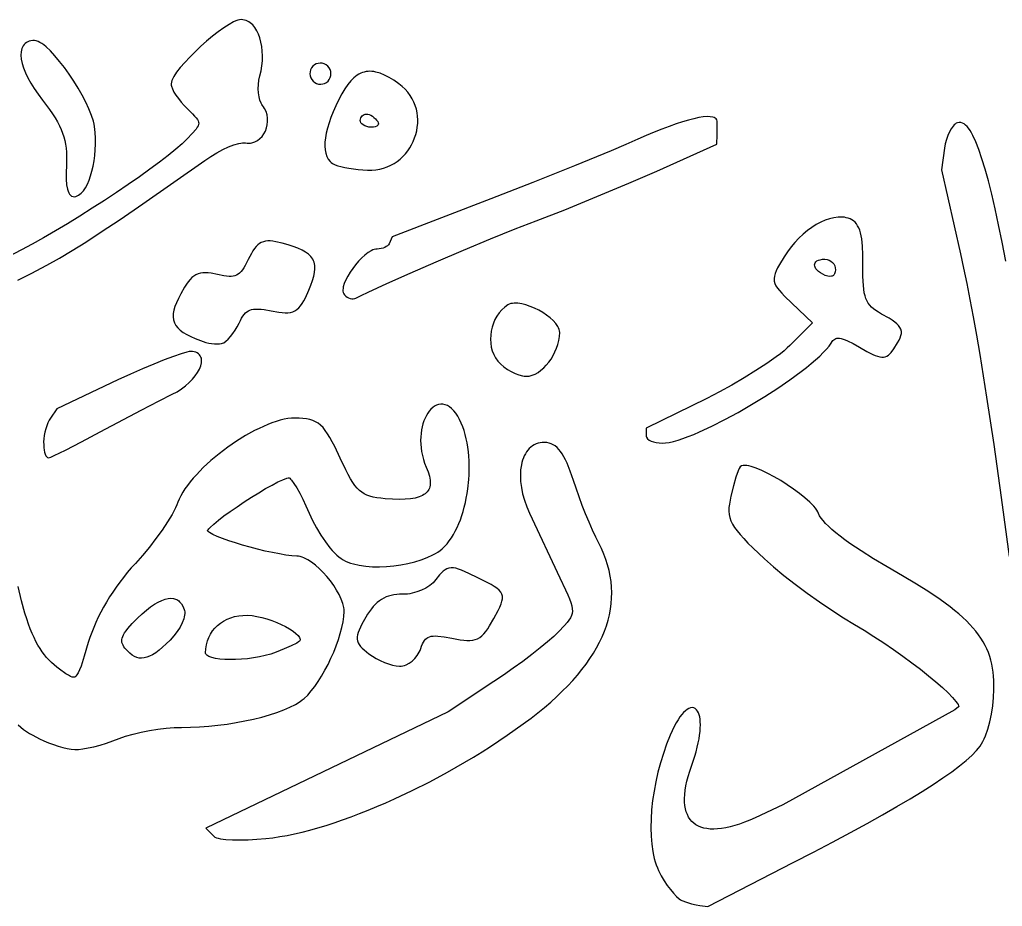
# Model space of a CAD drawing. Extents: x -592 to 638, y 287 to 852.
# Drawn here: x -27.4 to 36.8, y 496.9 to 554.8 of the extents above; entities that cross this region are included whole.
import ezdxf

# ---------------------------------------------------------------- set-up
doc = ezdxf.new("R2010")
doc.units = 0
doc.layers.add('COUCHE_1', color=18, linetype='CONTINUOUS')

msp = doc.modelspace()

# ---------------------------------------------------------------- linework, layer by layer
at = {"layer": 'COUCHE_1'}
for points in [[(-27.479, 537.764), (-26.612, 538.206), (-25.604, 538.747), (-24.772, 539.211), (-23.946, 539.697), (-23.057, 540.25), (-22.037, 540.914), (-20.818, 541.735), (-19.332, 542.758), (-15.289, 545.589), (-14.899, 545.848), (-14.502, 546.083), (-14.109, 546.289), (-13.731, 546.462), (-13.381, 546.597), (-13.069, 546.689), (-12.934, 546.717), (-12.814, 546.734), (-12.711, 546.737), (-12.622, 546.729), (-12.52, 546.714), (-12.413, 546.71), (-12.309, 546.716), (-12.206, 546.733), (-12.016, 546.792), (-11.84, 546.885), (-11.682, 547.007), (-11.543, 547.154), (-11.425, 547.321), (-11.328, 547.505), (-11.254, 547.702), (-11.204, 547.91), (-11.181, 548.124), (-11.185, 548.342), (-11.218, 548.559), (-11.282, 548.773), (-11.379, 548.977), (-11.442, 549.077), (-11.509, 549.168), (-11.559, 549.24), (-11.603, 549.317), (-11.68, 549.512), (-11.738, 549.74), (-11.774, 549.995), (-11.788, 550.267), (-11.779, 550.548), (-11.745, 550.829), (-11.686, 551.105), (-11.609, 551.434), (-11.555, 551.766), (-11.525, 552.094), (-11.516, 552.415), (-11.529, 552.727), (-11.562, 553.027), (-11.615, 553.312), (-11.687, 553.58), (-11.777, 553.828), (-11.885, 554.055), (-12.012, 554.256), (-12.155, 554.43), (-12.315, 554.572), (-12.403, 554.632), (-12.495, 554.682), (-12.59, 554.722), (-12.689, 554.751), (-12.791, 554.77), (-12.899, 554.778), (-13.008, 554.768), (-13.128, 554.739), (-13.257, 554.693), (-13.398, 554.631), (-13.702, 554.465), (-14.039, 554.249), (-14.401, 553.989), (-14.778, 553.695), (-15.162, 553.374), (-15.545, 553.035), (-15.917, 552.685), (-16.269, 552.334), (-16.593, 551.988), (-16.88, 551.655), (-17.121, 551.344), (-17.307, 551.062), (-17.378, 550.931), (-17.431, 550.809), (-17.466, 550.695), (-17.48, 550.589), (-17.475, 550.509), (-17.457, 550.425), (-17.393, 550.249), (-17.294, 550.052), (-17.165, 549.84), (-17.008, 549.618), (-16.829, 549.392), (-16.631, 549.167), (-16.42, 548.952), (-16.081, 548.621), (-15.95, 548.485), (-15.846, 548.365), (-15.767, 548.26), (-15.714, 548.167), (-15.685, 548.085), (-15.677, 548.01), (-15.687, 547.933), (-15.718, 547.846), (-15.774, 547.746), (-15.855, 547.633), (-16.098, 547.351), (-16.442, 546.99), (-16.765, 546.678), (-17.179, 546.318), (-17.674, 545.915), (-18.241, 545.477), (-18.871, 545.01), (-19.554, 544.52), (-20.28, 544.014), (-21.041, 543.497), (-21.827, 542.977), (-22.629, 542.458), (-23.438, 541.948), (-24.244, 541.452), (-25.038, 540.977), (-25.811, 540.53), (-26.553, 540.115), (-27.256, 539.74), (-30.182, 538.219)], [(37.017, 539.002), (36.774, 540.239), (36.539, 541.381), (36.31, 542.428), (36.088, 543.382), (35.871, 544.244), (35.661, 545.014), (35.455, 545.695), (35.255, 546.287), (35.059, 546.792), (34.866, 547.209), (34.77, 547.388), (34.675, 547.544), (34.58, 547.681), (34.484, 547.797), (34.386, 547.893), (34.286, 547.969), (34.182, 548.024), (34.075, 548.055), (33.965, 548.061), (33.858, 548.04), (33.779, 548.007), (33.704, 547.959), (33.634, 547.9), (33.565, 547.828), (33.44, 547.658), (33.323, 547.451), (33.219, 547.214), (33.13, 546.954), (33.058, 546.675), (33.007, 546.387), (32.816, 544.978), (34.052, 539.486), (34.257, 538.549), (34.463, 537.553), (34.671, 536.494), (34.881, 535.369), (35.094, 534.173), (35.31, 532.905), (35.754, 530.134), (36.218, 527.029), (36.706, 523.562), (37.222, 519.708)], [(-27.476, 508.719), (-27.301, 508.568), (-27.118, 508.426), (-26.926, 508.291), (-26.726, 508.163), (-26.516, 508.041), (-26.07, 507.808), (-25.782, 507.677), (-25.477, 507.553), (-25.163, 507.439), (-24.85, 507.337), (-24.545, 507.25), (-24.259, 507.182), (-23.999, 507.133), (-23.772, 507.109), (-23.532, 507.115), (-23.236, 507.151), (-22.893, 507.213), (-22.516, 507.3), (-22.113, 507.408), (-21.698, 507.534), (-21.281, 507.675), (-20.876, 507.827), (-20.45, 507.979), (-19.969, 508.119), (-19.446, 508.246), (-18.898, 508.355), (-18.344, 508.445), (-17.8, 508.511), (-17.283, 508.551), (-16.808, 508.562), (-16.225, 508.566), (-15.629, 508.591), (-15.027, 508.634), (-14.425, 508.696), (-13.827, 508.774), (-13.237, 508.868), (-12.66, 508.977), (-12.101, 509.099), (-11.563, 509.234), (-11.052, 509.38), (-10.572, 509.537), (-10.128, 509.704), (-9.724, 509.879), (-9.364, 510.062), (-9.054, 510.251), (-8.917, 510.35), (-8.794, 510.45), (-8.563, 510.674), (-8.331, 510.936), (-8.102, 511.233), (-7.875, 511.56), (-7.655, 511.912), (-7.441, 512.285), (-7.238, 512.673), (-7.046, 513.073), (-6.868, 513.48), (-6.705, 513.889), (-6.561, 514.295), (-6.437, 514.694), (-6.336, 515.081), (-6.259, 515.452), (-6.209, 515.803), (-6.188, 516.129), (-6.192, 516.255), (-6.208, 516.387), (-6.272, 516.656), (-6.374, 516.94), (-6.51, 517.233), (-6.675, 517.53), (-6.865, 517.827), (-7.077, 518.119), (-7.305, 518.402), (-7.547, 518.671), (-7.797, 518.921), (-8.052, 519.147), (-8.309, 519.345), (-8.563, 519.51), (-8.81, 519.636), (-8.933, 519.684), (-9.052, 519.719), (-9.169, 519.742), (-9.278, 519.751), (-9.605, 519.77), (-9.983, 519.815), (-10.406, 519.883), (-10.862, 519.971), (-11.343, 520.076), (-11.836, 520.195), (-12.331, 520.325), (-12.818, 520.463), (-13.286, 520.606), (-13.724, 520.75), (-14.123, 520.893), (-14.471, 521.031), (-14.756, 521.161), (-14.969, 521.278), (-15.04, 521.328), (-15.087, 521.37), (-15.105, 521.394), (-15.101, 521.409), (-15.072, 521.46), (-15.014, 521.533), (-14.933, 521.621), (-14.702, 521.835), (-14.398, 522.086), (-14.034, 522.365), (-13.623, 522.664), (-13.178, 522.973), (-12.711, 523.285), (-12.236, 523.591), (-11.765, 523.882), (-11.311, 524.151), (-10.887, 524.388), (-10.505, 524.586), (-10.181, 524.736), (-9.927, 524.829), (-9.838, 524.851), (-9.783, 524.856), (-9.77, 524.852), (-9.735, 524.829), (-9.681, 524.779), (-9.617, 524.706), (-9.462, 524.494), (-9.284, 524.21), (-9.089, 523.864), (-8.884, 523.466), (-8.676, 523.027), (-8.467, 522.555), (-8.242, 522.065), (-7.984, 521.58), (-7.703, 521.115), (-7.409, 520.682), (-7.109, 520.292), (-6.96, 520.117), (-6.812, 519.957), (-6.667, 519.814), (-6.525, 519.689), (-6.387, 519.583), (-6.255, 519.5), (-6.101, 519.422), (-5.938, 519.352), (-5.765, 519.29), (-5.582, 519.235), (-5.194, 519.147), (-4.777, 519.086), (-4.338, 519.053), (-3.882, 519.044), (-3.417, 519.061), (-2.948, 519.102), (-2.481, 519.167), (-2.022, 519.254), (-1.578, 519.363), (-1.154, 519.494), (-0.757, 519.646), (-0.394, 519.818), (-0.224, 519.913), (-0.067, 520.012), (0.08, 520.117), (0.215, 520.227), (0.376, 520.38), (0.531, 520.55), (0.677, 520.736), (0.817, 520.936), (0.949, 521.15), (1.073, 521.377), (1.19, 521.615), (1.299, 521.865), (1.401, 522.124), (1.494, 522.392), (1.58, 522.668), (1.658, 522.951), (1.728, 523.24), (1.789, 523.534), (1.843, 523.833), (1.888, 524.136), (1.952, 524.745), (1.97, 525.052), (1.98, 525.359), (1.981, 525.663), (1.973, 525.966), (1.955, 526.265), (1.928, 526.561), (1.891, 526.851), (1.845, 527.135), (1.788, 527.413), (1.722, 527.682), (1.645, 527.943), (1.557, 528.194), (1.459, 528.435), (1.35, 528.664), (1.227, 528.886), (1.099, 529.078), (0.967, 529.242), (0.832, 529.379), (0.693, 529.488), (0.552, 529.571), (0.409, 529.627), (0.265, 529.657), (0.122, 529.661), (-0.018, 529.639), (-0.153, 529.594), (-0.282, 529.527), (-0.405, 529.441), (-0.52, 529.336), (-0.627, 529.214), (-0.727, 529.077), (-0.818, 528.925), (-0.901, 528.76), (-0.975, 528.582), (-1.039, 528.392), (-1.093, 528.191), (-1.136, 527.981), (-1.168, 527.762), (-1.187, 527.535), (-1.194, 527.301), (-1.187, 527.061), (-1.166, 526.817), (-1.131, 526.568), (-1.08, 526.317), (-1.013, 526.064), (-0.929, 525.81), (-0.828, 525.56), (-0.705, 525.246), (-0.621, 524.962), (-0.576, 524.705), (-0.567, 524.589), (-0.568, 524.478), (-0.578, 524.375), (-0.596, 524.278), (-0.623, 524.188), (-0.659, 524.104), (-0.704, 524.025), (-0.758, 523.952), (-0.821, 523.883), (-0.893, 523.819), (-0.976, 523.76), (-1.069, 523.706), (-1.173, 523.656), (-1.286, 523.612), (-1.55, 523.537), (-1.856, 523.484), (-2.205, 523.453), (-2.597, 523.444), (-3.032, 523.457), (-3.512, 523.492), (-3.801, 523.522), (-4.062, 523.558), (-4.297, 523.602), (-4.509, 523.658), (-4.7, 523.726), (-4.875, 523.809), (-5.036, 523.911), (-5.189, 524.033), (-5.336, 524.18), (-5.481, 524.355), (-5.625, 524.56), (-5.773, 524.799), (-5.925, 525.073), (-6.086, 525.386), (-6.442, 526.139), (-6.8, 526.896), (-6.962, 527.214), (-7.116, 527.494), (-7.266, 527.739), (-7.414, 527.951), (-7.564, 528.134), (-7.719, 528.288), (-7.881, 528.416), (-8.054, 528.52), (-8.238, 528.601), (-8.435, 528.662), (-8.647, 528.704), (-8.878, 528.733), (-9.128, 528.749), (-9.405, 528.757), (-9.627, 528.751), (-9.862, 528.725), (-10.107, 528.68), (-10.362, 528.619), (-10.626, 528.541), (-10.896, 528.448), (-11.173, 528.341), (-11.456, 528.219), (-11.743, 528.085), (-12.034, 527.938), (-12.62, 527.612), (-13.206, 527.247), (-13.785, 526.849), (-14.345, 526.426), (-14.88, 525.982), (-15.378, 525.526), (-15.612, 525.294), (-15.834, 525.061), (-16.042, 524.829), (-16.236, 524.597), (-16.415, 524.366), (-16.577, 524.137), (-16.721, 523.91), (-16.847, 523.687), (-16.953, 523.468), (-17.035, 523.257), (-17.101, 523.086), (-17.187, 522.897), (-17.418, 522.464), (-17.717, 521.974), (-18.071, 521.445), (-18.47, 520.893), (-18.901, 520.335), (-19.354, 519.788), (-19.817, 519.267), (-20.083, 518.97), (-20.343, 518.667), (-20.593, 518.357), (-20.835, 518.042), (-21.067, 517.723), (-21.289, 517.4), (-21.501, 517.074), (-21.703, 516.745), (-21.893, 516.414), (-22.072, 516.081), (-22.239, 515.748), (-22.395, 515.415), (-22.537, 515.082), (-22.667, 514.751), (-22.784, 514.421), (-22.887, 514.094), (-23.151, 513.207), (-23.363, 512.555), (-23.457, 512.313), (-23.544, 512.123), (-23.628, 511.985), (-23.708, 511.894), (-23.742, 511.868), (-23.777, 511.849), (-23.812, 511.838), (-23.845, 511.834), (-23.939, 511.844), (-24.052, 511.885), (-24.191, 511.959), (-24.353, 512.063), (-24.759, 512.354), (-24.943, 512.494), (-25.12, 512.64), (-25.289, 512.792), (-25.451, 512.953), (-25.607, 513.123), (-25.757, 513.303), (-25.901, 513.496), (-26.04, 513.703), (-26.175, 513.925), (-26.305, 514.163), (-26.432, 514.42), (-26.555, 514.695), (-26.675, 514.992), (-26.792, 515.31), (-26.907, 515.653), (-27.02, 516.019), (-27.241, 516.833), (-27.459, 517.761)]]:
    msp.add_lwpolyline(points, dxfattribs=at)
for points in [[(-26.164, 553.355), (-26.282, 553.394), (-26.392, 553.409), (-26.518, 553.406), (-26.632, 553.391), (-26.739, 553.366), (-26.837, 553.329), (-26.927, 553.281), (-27.007, 553.223), (-27.077, 553.154), (-27.138, 553.076), (-27.187, 552.989), (-27.226, 552.895), (-27.255, 552.794), (-27.274, 552.684), (-27.285, 552.454), (-27.26, 552.198), (-27.201, 551.922), (-27.108, 551.625), (-26.984, 551.311), (-26.827, 550.98), (-26.639, 550.634), (-26.419, 550.275), (-26.168, 549.906), (-25.888, 549.529), (-25.427, 548.912), (-25.232, 548.63), (-25.058, 548.36), (-24.905, 548.102), (-24.772, 547.852), (-24.658, 547.608), (-24.562, 547.368), (-24.482, 547.129), (-24.418, 546.889), (-24.369, 546.644), (-24.334, 546.393), (-24.312, 546.132), (-24.302, 545.859), (-24.304, 545.572), (-24.316, 545.266), (-24.334, 544.776), (-24.329, 544.352), (-24.3, 543.994), (-24.248, 543.705), (-24.211, 543.582), (-24.167, 543.476), (-24.114, 543.385), (-24.051, 543.31), (-23.974, 543.254), (-23.886, 543.222), (-23.791, 543.216), (-23.698, 543.234), (-23.606, 543.27), (-23.52, 543.317), (-23.437, 543.375), (-23.357, 543.444), (-23.21, 543.607), (-23.074, 543.805), (-22.949, 544.035), (-22.837, 544.293), (-22.737, 544.577), (-22.649, 544.883), (-22.574, 545.21), (-22.514, 545.553), (-22.468, 545.909), (-22.438, 546.277), (-22.424, 546.652), (-22.427, 547.031), (-22.447, 547.413), (-22.487, 547.793), (-22.515, 547.961), (-22.558, 548.142), (-22.679, 548.527), (-22.846, 548.945), (-23.051, 549.386), (-23.289, 549.843), (-23.553, 550.306), (-23.838, 550.767), (-24.138, 551.218), (-24.446, 551.65), (-24.758, 552.053), (-25.066, 552.42), (-25.365, 552.742), (-25.649, 553.01), (-25.786, 553.123), (-25.917, 553.218), (-26.043, 553.296)], [(-7.486, 551.895), (-7.617, 551.93), (-7.75, 551.94), (-7.882, 551.924), (-8.008, 551.884), (-8.125, 551.819), (-8.229, 551.732), (-8.315, 551.623), (-8.378, 551.499), (-8.414, 551.368), (-8.424, 551.234), (-8.408, 551.103), (-8.367, 550.977), (-8.303, 550.86), (-8.216, 550.756), (-8.107, 550.669), (-7.982, 550.606), (-7.851, 550.57), (-7.718, 550.561), (-7.587, 550.577), (-7.46, 550.617), (-7.343, 550.681), (-7.239, 550.769), (-7.153, 550.878), (-7.09, 551.002), (-7.054, 551.133), (-7.044, 551.266), (-7.06, 551.398), (-7.101, 551.524), (-7.165, 551.641), (-7.252, 551.745), (-7.362, 551.832)], [(-4.241, 551.384), (-4.371, 551.399), (-4.499, 551.404), (-4.625, 551.399), (-4.749, 551.383), (-4.87, 551.357), (-4.988, 551.321), (-5.104, 551.274), (-5.217, 551.216), (-5.328, 551.149), (-5.437, 551.072), (-5.544, 550.983), (-5.749, 550.78), (-5.949, 550.536), (-6.144, 550.252), (-6.337, 549.929), (-6.528, 549.565), (-6.723, 549.157), (-6.895, 548.765), (-7.044, 548.389), (-7.17, 548.031), (-7.272, 547.69), (-7.351, 547.368), (-7.407, 547.065), (-7.438, 546.781), (-7.446, 546.517), (-7.429, 546.273), (-7.387, 546.05), (-7.319, 545.848), (-7.224, 545.67), (-7.103, 545.52), (-7.029, 545.452), (-6.951, 545.393), (-6.866, 545.342), (-6.775, 545.298), (-6.605, 545.238), (-6.393, 545.181), (-6.146, 545.127), (-5.871, 545.077), (-5.275, 544.996), (-4.967, 544.967), (-4.664, 544.948), (-4.386, 544.947), (-4.116, 544.969), (-3.856, 545.013), (-3.606, 545.078), (-3.367, 545.162), (-3.139, 545.266), (-2.923, 545.386), (-2.719, 545.522), (-2.528, 545.674), (-2.351, 545.839), (-2.186, 546.016), (-2.036, 546.205), (-1.9, 546.404), (-1.779, 546.612), (-1.673, 546.828), (-1.583, 547.051), (-1.508, 547.279), (-1.45, 547.511), (-1.409, 547.747), (-1.385, 547.985), (-1.379, 548.225), (-1.391, 548.464), (-1.421, 548.702), (-1.471, 548.937), (-1.54, 549.169), (-1.629, 549.396), (-1.739, 549.617), (-1.869, 549.831), (-2.021, 550.036), (-2.194, 550.231), (-2.389, 550.415), (-2.605, 550.587), (-2.936, 550.815), (-3.25, 551.007), (-3.549, 551.161), (-3.834, 551.279), (-4.106, 551.358)], [(-4.709, 547.794), (-4.834, 547.841), (-4.941, 547.9), (-5.026, 547.968), (-5.087, 548.041), (-5.122, 548.116), (-5.133, 548.196), (-5.123, 548.28), (-5.098, 548.36), (-5.06, 548.433), (-5.009, 548.496), (-4.949, 548.547), (-4.881, 548.585), (-4.807, 548.608), (-4.728, 548.615), (-4.64, 548.605), (-4.543, 548.576), (-4.44, 548.53), (-4.336, 548.469), (-4.237, 548.395), (-4.144, 548.311), (-4.063, 548.219), (-3.997, 548.124), (-3.96, 548.039), (-3.952, 547.972), (-3.966, 547.918), (-4, 547.869), (-4.061, 547.822), (-4.151, 547.784), (-4.27, 547.759), (-4.415, 547.751), (-4.568, 547.764)], [(-5.792, 536.577), (-5.693, 536.556), (-5.594, 536.55), (-5.498, 536.563), (-5.415, 536.595), (-5.07, 536.771), (-4.614, 536.991), (-3.402, 537.548), (-1.886, 538.22), (-0.178, 538.961), (1.611, 539.721), (3.37, 540.453), (4.987, 541.109), (6.353, 541.643), (8.211, 542.368), (10.315, 543.222), (12.405, 544.098), (14.224, 544.889), (18.152, 546.644), (18.162, 547.259), (18.176, 548.081), (18.169, 548.155), (18.143, 548.227), (18.1, 548.291), (18.042, 548.342), (17.974, 548.381), (17.894, 548.41), (17.719, 548.441), (17.504, 548.444), (17.254, 548.422), (16.968, 548.377), (16.646, 548.307), (16.291, 548.215), (15.903, 548.101), (15.484, 547.964), (15.035, 547.806), (14.559, 547.626), (14.057, 547.426), (13.531, 547.206), (12.983, 546.965), (12.209, 546.627), (11.236, 546.215), (8.844, 545.23), (6.123, 544.14), (3.386, 543.07), (-3.05, 540.592), (-3.247, 540.147), (-3.289, 540.079), (-3.35, 540.016), (-3.433, 539.956), (-3.533, 539.902), (-3.647, 539.857), (-3.77, 539.824), (-3.899, 539.804), (-4.037, 539.798), (-4.125, 539.791), (-4.223, 539.77), (-4.321, 539.735), (-4.422, 539.688), (-4.624, 539.566), (-4.83, 539.407), (-5.038, 539.218), (-5.242, 539.005), (-5.44, 538.773), (-5.626, 538.53), (-5.797, 538.281), (-5.949, 538.031), (-6.077, 537.787), (-6.176, 537.552), (-6.241, 537.335), (-6.26, 537.231), (-6.269, 537.132), (-6.265, 537.039), (-6.247, 536.95), (-6.213, 536.868), (-6.161, 536.8), (-6.076, 536.723), (-5.986, 536.661), (-5.891, 536.612)], [(13.539, 528.094), (13.529, 527.63), (13.535, 527.572), (13.557, 527.507), (13.629, 527.409), (13.734, 527.326), (13.865, 527.257), (14.017, 527.202), (14.189, 527.161), (14.378, 527.133), (14.58, 527.121), (14.797, 527.132), (15.042, 527.169), (15.315, 527.231), (15.612, 527.315), (15.933, 527.422), (16.275, 527.548), (16.637, 527.693), (17.016, 527.857), (17.817, 528.23), (18.662, 528.659), (19.533, 529.132), (20.411, 529.639), (21.28, 530.169), (22.122, 530.712), (22.918, 531.257), (23.651, 531.794), (23.989, 532.056), (24.305, 532.313), (24.596, 532.562), (24.86, 532.803), (25.096, 533.034), (25.3, 533.255), (25.472, 533.465), (25.607, 533.659), (25.668, 533.75), (25.727, 533.821), (25.787, 533.878), (25.849, 533.92), (25.915, 533.95), (25.987, 533.969), (26.069, 533.976), (26.163, 533.97), (26.271, 533.951), (26.393, 533.917), (26.53, 533.867), (26.682, 533.803), (27.038, 533.625), (27.468, 533.383), (27.939, 533.114), (28.323, 532.917), (28.489, 532.845), (28.64, 532.791), (28.778, 532.754), (28.908, 532.736), (29.029, 532.738), (29.144, 532.761), (29.25, 532.805), (29.349, 532.867), (29.44, 532.947), (29.528, 533.043), (29.699, 533.276), (29.947, 533.667), (30.042, 533.837), (30.115, 533.995), (30.166, 534.143), (30.192, 534.285), (30.191, 534.423), (30.16, 534.555), (30.099, 534.681), (30.011, 534.8), (29.896, 534.915), (29.754, 535.03), (29.585, 535.148), (29.388, 535.273), (28.905, 535.551), (28.707, 535.666), (28.533, 535.778), (28.379, 535.891), (28.246, 536.007), (28.131, 536.129), (28.032, 536.26), (27.948, 536.402), (27.878, 536.561), (27.819, 536.739), (27.772, 536.94), (27.736, 537.166), (27.709, 537.42), (27.692, 537.705), (27.682, 538.022), (27.684, 538.77), (27.683, 539.419), (27.658, 539.978), (27.635, 540.227), (27.605, 540.456), (27.568, 540.664), (27.523, 540.854), (27.47, 541.027), (27.409, 541.182), (27.338, 541.321), (27.258, 541.443), (27.168, 541.549), (27.068, 541.639), (26.958, 541.713), (26.84, 541.77), (26.719, 541.813), (26.595, 541.845), (26.468, 541.868), (26.336, 541.882), (26.069, 541.881), (25.792, 541.846), (25.507, 541.777), (25.218, 541.678), (24.927, 541.549), (24.635, 541.393), (24.344, 541.209), (24.057, 541), (23.776, 540.767), (23.502, 540.511), (23.239, 540.234), (22.989, 539.937), (22.753, 539.621), (22.535, 539.288), (22.231, 538.783), (22.112, 538.57), (22.017, 538.377), (21.945, 538.199), (21.899, 538.031), (21.88, 537.868), (21.891, 537.71), (21.932, 537.555), (22.003, 537.402), (22.102, 537.246), (22.23, 537.084), (22.385, 536.911), (22.57, 536.72), (23.032, 536.272), (24.379, 534.982), (22.915, 533.504), (22.741, 533.339), (22.533, 533.158), (22.292, 532.964), (22.021, 532.759), (21.402, 532.319), (20.699, 531.856), (19.935, 531.382), (19.132, 530.913), (18.312, 530.463), (17.499, 530.046)], [(-10.649, 540.276), (-10.837, 540.306), (-11.009, 540.323), (-11.169, 540.325), (-11.319, 540.31), (-11.46, 540.277), (-11.592, 540.226), (-11.715, 540.155), (-11.829, 540.065), (-11.937, 539.956), (-12.04, 539.828), (-12.14, 539.681), (-12.239, 539.513), (-12.441, 539.118), (-12.639, 538.731), (-12.732, 538.574), (-12.825, 538.439), (-12.917, 538.325), (-13.01, 538.231), (-13.106, 538.156), (-13.206, 538.097), (-13.312, 538.054), (-13.429, 538.025), (-13.557, 538.009), (-13.7, 538.007), (-13.86, 538.018), (-14.035, 538.041), (-14.45, 538.126), (-14.877, 538.213), (-15.07, 538.237), (-15.248, 538.248), (-15.415, 538.242), (-15.572, 538.219), (-15.72, 538.177), (-15.861, 538.115), (-15.993, 538.033), (-16.119, 537.93), (-16.241, 537.807), (-16.36, 537.664), (-16.478, 537.499), (-16.599, 537.31), (-16.853, 536.863), (-17.005, 536.568), (-17.131, 536.294), (-17.229, 536.04), (-17.3, 535.802), (-17.34, 535.58), (-17.35, 535.37), (-17.326, 535.171), (-17.267, 534.985), (-17.173, 534.811), (-17.045, 534.649), (-16.884, 534.498), (-16.69, 534.355), (-16.462, 534.218), (-16.2, 534.083), (-15.903, 533.95), (-15.569, 533.815), (-15.394, 533.754), (-15.21, 533.702), (-15.021, 533.66), (-14.834, 533.628), (-14.653, 533.607), (-14.483, 533.597), (-14.327, 533.601), (-14.191, 533.62), (-14.119, 533.642), (-14.044, 533.678), (-13.9, 533.776), (-13.751, 533.913), (-13.599, 534.081), (-13.448, 534.275), (-13.302, 534.491), (-13.165, 534.725), (-13.042, 534.967), (-12.958, 535.139), (-12.877, 535.288), (-12.795, 535.418), (-12.711, 535.53), (-12.625, 535.623), (-12.536, 535.7), (-12.44, 535.762), (-12.337, 535.81), (-12.223, 535.846), (-12.095, 535.869), (-11.952, 535.88), (-11.792, 535.879), (-11.613, 535.866), (-11.416, 535.842), (-10.953, 535.759), (-10.454, 535.67), (-10.237, 535.643), (-10.04, 535.63), (-9.859, 535.634), (-9.693, 535.656), (-9.539, 535.697), (-9.397, 535.761), (-9.266, 535.846), (-9.145, 535.955), (-9.033, 536.085), (-8.926, 536.238), (-8.821, 536.415), (-8.716, 536.617), (-8.494, 537.102), (-8.358, 537.432), (-8.249, 537.735), (-8.167, 538.015), (-8.115, 538.273), (-8.093, 538.512), (-8.104, 538.732), (-8.124, 538.839), (-8.152, 538.94), (-8.189, 539.037), (-8.236, 539.13), (-8.292, 539.218), (-8.358, 539.304), (-8.514, 539.458), (-8.707, 539.599), (-8.935, 539.728), (-9.2, 539.848), (-9.503, 539.962), (-9.845, 540.071), (-10.229, 540.178)], [(24.908, 538.238), (24.786, 538.328), (24.689, 538.421), (24.615, 538.513), (24.565, 538.603), (24.537, 538.688), (24.529, 538.766), (24.539, 538.837), (24.567, 538.902), (24.614, 538.963), (24.682, 539.018), (24.775, 539.066), (24.893, 539.103), (25.037, 539.126), (25.204, 539.133), (25.346, 539.116), (25.475, 539.074), (25.592, 539.009), (25.693, 538.925), (25.777, 538.823), (25.839, 538.707), (25.877, 538.58), (25.889, 538.443), (25.874, 538.299), (25.836, 538.183), (25.813, 538.141), (25.784, 538.104), (25.752, 538.074), (25.716, 538.049), (25.675, 538.029), (25.631, 538.016), (25.517, 538.006), (25.382, 538.025), (25.223, 538.075), (25.054, 538.153)], [(4.972, 531.67), (5.218, 531.577), (5.455, 531.516), (5.571, 531.499), (5.684, 531.492), (5.884, 531.506), (6.086, 531.556), (6.283, 531.636), (6.476, 531.744), (6.663, 531.878), (6.843, 532.034), (7.013, 532.21), (7.173, 532.405), (7.322, 532.616), (7.457, 532.84), (7.576, 533.075), (7.679, 533.32), (7.763, 533.573), (7.827, 533.83), (7.868, 534.089), (7.885, 534.352), (7.878, 534.449), (7.855, 534.548), (7.818, 534.646), (7.768, 534.745), (7.637, 534.935), (7.466, 535.123), (7.263, 535.305), (7.033, 535.48), (6.782, 535.645), (6.515, 535.797), (6.239, 535.933), (5.96, 536.05), (5.682, 536.145), (5.412, 536.214), (5.155, 536.254), (4.917, 536.261), (4.803, 536.251), (4.697, 536.23), (4.597, 536.197), (4.506, 536.152), (4.295, 536.006), (4.105, 535.834), (3.935, 535.639), (3.787, 535.424), (3.661, 535.193), (3.556, 534.95), (3.474, 534.696), (3.415, 534.436), (3.38, 534.173), (3.368, 533.908), (3.382, 533.646), (3.42, 533.39), (3.485, 533.142), (3.577, 532.906), (3.697, 532.685), (3.846, 532.483), (4.034, 532.286), (4.248, 532.103), (4.48, 531.937), (4.723, 531.791)], [(-19.348, 531.97), (-20.137, 531.62), (-20.951, 531.245), (-24.948, 529.366), (-25.364, 528.763), (-25.449, 528.621), (-25.528, 528.451), (-25.601, 528.261), (-25.664, 528.056), (-25.718, 527.843), (-25.76, 527.626), (-25.788, 527.413), (-25.802, 527.208), (-25.801, 527.016), (-25.792, 526.836), (-25.773, 526.672), (-25.746, 526.526), (-25.711, 526.401), (-25.665, 526.297), (-25.603, 526.219), (-25.551, 526.185), (-25.484, 526.171), (-25.343, 526.213), (-25.11, 526.314), (-24.366, 526.673), (-23.327, 527.205), (-22.103, 527.854), (-19.443, 529.265), (-18.269, 529.874), (-17.403, 530.311), (-17.095, 530.478), (-16.806, 530.665), (-16.541, 530.867), (-16.302, 531.079), (-16.09, 531.298), (-15.906, 531.521), (-15.754, 531.743), (-15.633, 531.962), (-15.548, 532.175), (-15.501, 532.375), (-15.492, 532.475), (-15.494, 532.57), (-15.508, 532.66), (-15.535, 532.746), (-15.575, 532.826), (-15.63, 532.899), (-15.697, 532.961), (-15.776, 533.013), (-15.867, 533.054), (-15.968, 533.084), (-16.079, 533.102), (-16.205, 533.11), (-16.313, 533.1), (-16.456, 533.071), (-16.832, 532.962), (-17.328, 532.79), (-17.925, 532.563), (-18.604, 532.287)], [(-14.694, 501.45), (-14.621, 501.397), (-14.521, 501.353), (-14.399, 501.316), (-14.255, 501.286), (-13.908, 501.24), (-13.484, 501.214), (-12.997, 501.206), (-12.46, 501.218), (-11.885, 501.249), (-11.287, 501.301), (-10.842, 501.354), (-10.382, 501.424), (-9.909, 501.509), (-9.423, 501.61), (-8.925, 501.726), (-8.417, 501.857), (-7.898, 502.002), (-7.369, 502.16), (-6.832, 502.333), (-6.287, 502.518), (-5.735, 502.716), (-5.177, 502.927), (-4.614, 503.15), (-4.046, 503.384), (-3.474, 503.63), (-2.9, 503.886), (-1.745, 504.431), (-0.589, 505.014), (0.562, 505.633), (1.702, 506.286), (2.266, 506.624), (2.824, 506.969), (3.376, 507.321), (3.921, 507.679), (4.459, 508.043), (4.987, 508.413), (5.506, 508.788), (6.016, 509.168), (6.463, 509.516), (6.892, 509.865), (7.3, 510.216), (7.689, 510.567), (8.058, 510.918), (8.407, 511.271), (8.736, 511.625), (9.046, 511.979), (9.336, 512.334), (9.606, 512.69), (9.856, 513.047), (10.085, 513.404), (10.295, 513.762), (10.485, 514.12), (10.655, 514.479), (10.805, 514.838), (10.934, 515.198), (11.044, 515.558), (11.133, 515.919), (11.201, 516.28), (11.25, 516.641), (11.278, 517.002), (11.285, 517.363), (11.272, 517.724), (11.239, 518.084), (11.185, 518.444), (11.11, 518.804), (11.015, 519.164), (10.9, 519.523), (10.764, 519.881), (10.608, 520.238), (10.432, 520.593), (10.237, 520.984), (10.025, 521.442), (9.804, 521.953), (9.579, 522.498), (9.358, 523.06), (9.147, 523.624), (8.953, 524.171), (8.782, 524.687), (8.577, 525.295), (8.372, 525.808), (8.269, 526.032), (8.164, 526.233), (8.057, 526.413), (7.948, 526.573), (7.834, 526.714), (7.716, 526.835), (7.594, 526.937), (7.465, 527.02), (7.331, 527.084), (7.191, 527.13), (7.046, 527.158), (6.897, 527.169), (6.748, 527.164), (6.606, 527.146), (6.47, 527.114), (6.34, 527.069), (6.218, 527.011), (6.103, 526.942), (5.995, 526.86), (5.896, 526.768), (5.804, 526.666), (5.72, 526.554), (5.644, 526.433), (5.576, 526.303), (5.516, 526.165), (5.464, 526.02), (5.42, 525.867), (5.384, 525.706), (5.335, 525.369), (5.319, 525.008), (5.335, 524.627), (5.383, 524.23), (5.465, 523.819), (5.581, 523.398), (5.731, 522.97), (5.916, 522.539), (7.905, 518.318), (8.269, 517.541), (8.411, 517.223), (8.525, 516.945), (8.613, 516.704), (8.673, 516.493), (8.706, 516.31), (8.714, 516.147), (8.697, 515.999), (8.654, 515.857), (8.586, 515.714), (8.489, 515.563), (8.363, 515.401), (8.207, 515.222), (7.806, 514.798), (7.501, 514.503), (7.098, 514.15), (6.614, 513.751), (6.067, 513.32), (5.474, 512.871), (4.852, 512.418), (4.219, 511.974), (3.593, 511.551), (0.6, 509.578), (-15.208, 501.982)], [(16.167, 497.148), (16.489, 497.046), (16.793, 496.968), (17.041, 496.925), (17.558, 496.872), (23.138, 499.735), (24.457, 500.417), (25.698, 501.069), (26.861, 501.691), (27.948, 502.284), (28.959, 502.848), (29.895, 503.385), (30.757, 503.893), (31.546, 504.375), (32.263, 504.831), (32.908, 505.26), (33.482, 505.665), (33.987, 506.044), (34.423, 506.4), (34.792, 506.733), (35.093, 507.043), (35.22, 507.192), (35.33, 507.335), (35.422, 507.475), (35.511, 507.635), (35.596, 507.813), (35.678, 508.008), (35.828, 508.438), (35.96, 508.917), (36.069, 509.428), (36.154, 509.961), (36.211, 510.501), (36.237, 511.034), (36.237, 511.33), (36.229, 511.617), (36.211, 511.896), (36.182, 512.168), (36.144, 512.433), (36.093, 512.692), (36.032, 512.946), (35.957, 513.195), (35.87, 513.439), (35.77, 513.679), (35.656, 513.915), (35.528, 514.149), (35.386, 514.379), (35.228, 514.608), (35.055, 514.835), (34.865, 515.062), (34.66, 515.288), (34.437, 515.514), (34.197, 515.741), (33.94, 515.969), (33.663, 516.2), (33.368, 516.433), (32.72, 516.909), (31.991, 517.404), (31.176, 517.921), (30.271, 518.465), (29.274, 519.04), (28.378, 519.565), (27.56, 520.079), (26.826, 520.577), (26.495, 520.816), (26.189, 521.048), (25.909, 521.272), (25.657, 521.487), (25.433, 521.691), (25.239, 521.884), (25.077, 522.064), (24.948, 522.229), (24.853, 522.379), (24.789, 522.516), (24.74, 522.626), (24.667, 522.746), (24.577, 522.871), (24.469, 523.001), (24.209, 523.27), (23.895, 523.551), (23.539, 523.837), (23.149, 524.124), (22.738, 524.405), (22.315, 524.673), (21.89, 524.922), (21.474, 525.146), (21.077, 525.339), (20.709, 525.494), (20.38, 525.604), (20.231, 525.641), (20.094, 525.664), (19.969, 525.672), (19.856, 525.662), (19.753, 525.63), (19.667, 525.568), (19.605, 525.469), (19.54, 525.323), (19.392, 524.896), (19.227, 524.324), (19.063, 523.666), (19.005, 523.396), (18.962, 523.146), (18.936, 522.912), (18.931, 522.688), (18.949, 522.472), (18.993, 522.259), (19.065, 522.048), (19.166, 521.836), (19.298, 521.617), (19.463, 521.389), (19.663, 521.146), (19.9, 520.884), (20.177, 520.599), (20.495, 520.286), (21.265, 519.56), (21.848, 519.044), (22.522, 518.487), (23.262, 517.907), (24.046, 517.321), (24.85, 516.748), (25.648, 516.204), (26.419, 515.706), (27.135, 515.274), (27.766, 514.898), (28.404, 514.499), (29.041, 514.082), (29.67, 513.653), (30.285, 513.217), (30.877, 512.781), (31.439, 512.352), (31.963, 511.934), (32.443, 511.535), (32.87, 511.16), (33.236, 510.817), (33.534, 510.511), (33.757, 510.248), (33.835, 510.139), (33.892, 510.044), (33.925, 509.97), (33.936, 509.921), (33.933, 509.904), (33.924, 509.891), (33.674, 509.695), (22.457, 503.5), (20.643, 502.657), (20.291, 502.5), (19.952, 502.362), (19.626, 502.244), (19.312, 502.144), (19.011, 502.062), (18.724, 501.999), (18.45, 501.953), (18.19, 501.926), (17.945, 501.916), (17.714, 501.922), (17.498, 501.946), (17.296, 501.986), (17.11, 502.042), (16.939, 502.114), (16.783, 502.201), (16.641, 502.303), (16.514, 502.42), (16.402, 502.553), (16.304, 502.7), (16.221, 502.864), (16.152, 503.043), (16.099, 503.239), (16.061, 503.45), (16.04, 503.677), (16.035, 503.919), (16.047, 504.177), (16.076, 504.45), (16.123, 504.738), (16.188, 505.041), (16.271, 505.358), (16.372, 505.69), (16.492, 506.036), (16.606, 506.359), (16.706, 506.672), (16.793, 506.973), (16.868, 507.263), (16.93, 507.54), (16.981, 507.805), (17.019, 508.055), (17.046, 508.292), (17.063, 508.514), (17.068, 508.72), (17.064, 508.912), (17.049, 509.087), (17.024, 509.246), (16.989, 509.389), (16.944, 509.515), (16.888, 509.624), (16.819, 509.715), (16.736, 509.786), (16.639, 509.833), (16.533, 509.85), (16.423, 509.838), (16.312, 509.799), (16.201, 509.736), (16.089, 509.649), (15.975, 509.538), (15.858, 509.403), (15.739, 509.244), (15.616, 509.058), (15.491, 508.846), (15.363, 508.607), (15.232, 508.341), (15.1, 508.045), (14.864, 507.462), (14.652, 506.863), (14.463, 506.251), (14.299, 505.633), (14.159, 505.01), (14.043, 504.39), (13.953, 503.774), (13.888, 503.169), (13.849, 502.578), (13.837, 502.006), (13.851, 501.457), (13.893, 500.935), (13.962, 500.445), (14.007, 500.212), (14.06, 499.989), (14.12, 499.776), (14.187, 499.574), (14.262, 499.383), (14.344, 499.203), (14.521, 498.869), (14.712, 498.547), (14.912, 498.244), (15.116, 497.966), (15.317, 497.723), (15.51, 497.52), (15.691, 497.365), (15.779, 497.306), (15.861, 497.264)], [(-3.828, 512.922), (-3.559, 512.802), (-3.292, 512.702), (-3.034, 512.625), (-2.792, 512.574), (-2.573, 512.554), (-2.465, 512.559), (-2.358, 512.576), (-2.251, 512.604), (-2.143, 512.644), (-1.94, 512.749), (-1.746, 512.891), (-1.569, 513.061), (-1.413, 513.258), (-1.283, 513.474), (-1.229, 513.591), (-1.185, 513.707), (-1.126, 513.87), (-1.068, 514.011), (-1.006, 514.132), (-0.941, 514.233), (-0.872, 514.317), (-0.797, 514.385), (-0.713, 514.439), (-0.617, 514.48), (-0.507, 514.51), (-0.379, 514.527), (-0.232, 514.533), (-0.065, 514.526), (0.341, 514.477), (0.846, 514.384), (1.387, 514.284), (1.621, 514.253), (1.834, 514.236), (2.029, 514.236), (2.209, 514.253), (2.376, 514.29), (2.531, 514.349), (2.675, 514.431), (2.811, 514.535), (2.939, 514.662), (3.064, 514.812), (3.187, 514.987), (3.314, 515.187), (3.585, 515.668), (3.866, 516.199), (3.974, 516.42), (4.058, 516.618), (4.117, 516.797), (4.148, 516.962), (4.148, 517.118), (4.11, 517.265), (4.036, 517.4), (3.928, 517.525), (3.787, 517.643), (3.613, 517.761), (3.404, 517.884), (3.157, 518.016), (2.545, 518.324), (1.95, 518.615), (1.482, 518.822), (1.284, 518.895), (1.107, 518.947), (0.945, 518.977), (0.794, 518.984), (0.654, 518.967), (0.522, 518.924), (0.399, 518.857), (0.282, 518.767), (0.167, 518.657), (0.05, 518.526), (-0.202, 518.206), (-0.288, 518.103), (-0.382, 518.006), (-0.487, 517.912), (-0.601, 517.823), (-0.724, 517.738), (-0.854, 517.659), (-1.135, 517.517), (-1.433, 517.403), (-1.744, 517.319), (-1.899, 517.289), (-2.055, 517.268), (-2.21, 517.256), (-2.366, 517.254), (-2.563, 517.252), (-2.754, 517.24), (-2.937, 517.217), (-3.113, 517.182), (-3.281, 517.136), (-3.442, 517.077), (-3.597, 517.005), (-3.746, 516.92), (-3.888, 516.823), (-4.026, 516.712), (-4.158, 516.587), (-4.286, 516.449), (-4.41, 516.297), (-4.531, 516.131), (-4.65, 515.95), (-4.767, 515.755), (-5.026, 515.291), (-5.209, 514.917), (-5.274, 514.754), (-5.318, 514.604), (-5.342, 514.463), (-5.344, 514.329), (-5.322, 514.201), (-5.276, 514.079), (-5.209, 513.963), (-5.12, 513.851), (-5.013, 513.739), (-4.885, 513.624), (-4.569, 513.371), (-4.341, 513.21), (-4.091, 513.059)], [(-19.069, 513.135), (-19.244, 513.092), (-19.41, 513.076), (-19.57, 513.088), (-19.726, 513.125), (-19.879, 513.19), (-20.032, 513.282), (-20.185, 513.403), (-20.338, 513.552), (-20.493, 513.731), (-20.565, 513.829), (-20.621, 513.923), (-20.662, 514.015), (-20.688, 514.106), (-20.699, 514.197), (-20.696, 514.291), (-20.677, 514.39), (-20.642, 514.497), (-20.589, 514.612), (-20.517, 514.735), (-20.426, 514.869), (-20.316, 515.011), (-20.032, 515.333), (-19.665, 515.702), (-19.372, 515.975), (-19.091, 516.215), (-18.822, 516.423), (-18.565, 516.599), (-18.322, 516.742), (-18.094, 516.853), (-17.88, 516.931), (-17.682, 516.978), (-17.501, 516.993), (-17.333, 516.979), (-17.259, 516.962), (-17.186, 516.937), (-17.117, 516.906), (-17.05, 516.866), (-16.987, 516.82), (-16.928, 516.767), (-16.814, 516.632), (-16.714, 516.465), (-16.628, 516.266), (-16.605, 516.186), (-16.594, 516.096), (-16.594, 515.996), (-16.605, 515.888), (-16.627, 515.771), (-16.66, 515.649), (-16.76, 515.385), (-16.901, 515.109), (-17.081, 514.825), (-17.296, 514.541), (-17.544, 514.264), (-17.797, 514.012), (-18.038, 513.79), (-18.267, 513.598), (-18.484, 513.437), (-18.689, 513.307), (-18.884, 513.206)], [(-14.453, 515.217), (-14.263, 515.371), (-14.055, 515.506), (-13.832, 515.622), (-13.592, 515.718), (-13.339, 515.793), (-13.071, 515.845), (-12.791, 515.874), (-12.5, 515.878), (-12.199, 515.857), (-11.884, 515.81), (-11.559, 515.739), (-11.232, 515.648), (-10.907, 515.54), (-10.59, 515.417), (-10.288, 515.283), (-10.005, 515.14), (-9.748, 514.993), (-9.523, 514.843), (-9.335, 514.696), (-9.189, 514.554), (-9.137, 514.49), (-9.096, 514.429), (-9.069, 514.373), (-9.054, 514.325), (-9.051, 514.285), (-9.056, 514.252), (-9.071, 514.22), (-9.098, 514.187), (-9.162, 514.139), (-9.277, 514.069), (-9.634, 513.887), (-10.101, 513.679), (-10.626, 513.467), (-10.967, 513.351), (-11.331, 513.25), (-11.71, 513.166), (-12.1, 513.097), (-12.494, 513.045), (-12.885, 513.009), (-13.268, 512.99), (-13.635, 512.986), (-13.981, 512.998), (-14.299, 513.025), (-14.582, 513.068), (-14.823, 513.126), (-15.017, 513.198), (-15.09, 513.236), (-15.149, 513.276), (-15.192, 513.316), (-15.219, 513.354), (-15.234, 513.39), (-15.239, 513.43), (-15.222, 513.697), (-15.179, 513.956), (-15.112, 514.203), (-15.022, 514.436), (-14.91, 514.655), (-14.778, 514.858), (-14.625, 515.046)]]:
    msp.add_lwpolyline(points, close=True, dxfattribs=at)

doc.saveas('drawing.dxf')
